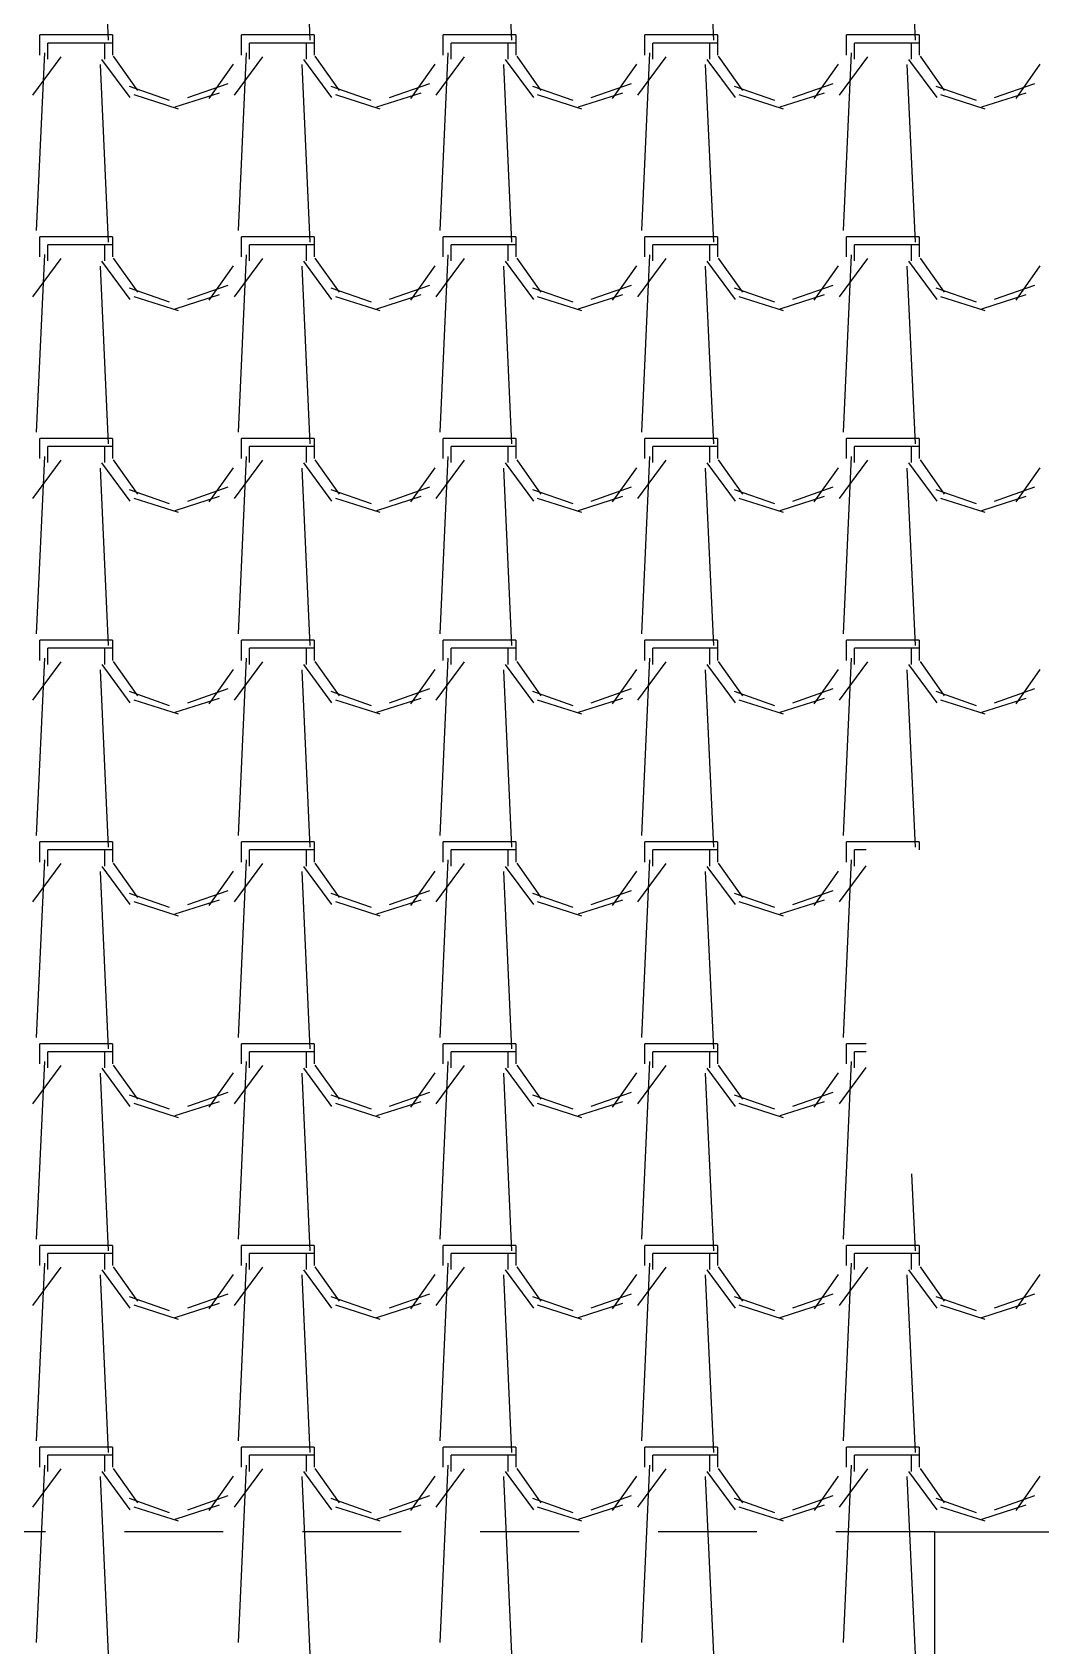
# Model space of a CAD drawing. Header units: millimetres. Extents: x 3923 to 4007, y 744 to 863.
# Drawn here: x 3937.23 to 3938.506, y 846.507 to 848.548 of the extents above; entities that cross this region are included whole.
import ezdxf

# ---------------------------------------------------------------- set-up
doc = ezdxf.new("R2010")
doc.units = ezdxf.units.MM
doc.linetypes.add('HIDDEN2', pattern=[0.1875, 0.125, -0.0625])
doc.layers.add('-HIDRO', color=8, linetype='Continuous')

msp = doc.modelspace()

# ---------------------------------------------------------------- linework, layer by layer
at = {"layer": '-HIDRO', "linetype": 'Continuous'}
for p, q in [((3937.3157, 848.762), (3937.3259, 848.5375)), ((3937.5709, 848.762), (3937.5811, 848.5375)), ((3937.826, 848.762), (3937.8362, 848.5375)), ((3938.0812, 848.762), (3938.0914, 848.5375)), ((3938.3363, 848.762), (3938.3465, 848.5375)), ((3937.321, 848.5442), (3937.2393, 848.5442)), ((3937.2393, 848.5187), (3937.2393, 848.5442)), ((3937.3312, 848.5442), (3937.321, 848.5442)), ((3937.3312, 848.5442), (3937.3312, 848.5187)), ((3937.5761, 848.5442), (3937.4945, 848.5442)), ((3937.4945, 848.5187), (3937.4945, 848.5442)), ((3937.5863, 848.5442), (3937.5761, 848.5442)), ((3937.5863, 848.5442), (3937.5863, 848.5187)), ((3937.8313, 848.5442), (3937.7496, 848.5442)), ((3937.7496, 848.5187), (3937.7496, 848.5442)), ((3937.8415, 848.5442), (3937.8313, 848.5442)), ((3937.8415, 848.5442), (3937.8415, 848.5187)), ((3938.0864, 848.5442), (3938.0048, 848.5442)), ((3938.0048, 848.5187), (3938.0048, 848.5442)), ((3938.0966, 848.5442), (3938.0864, 848.5442)), ((3938.0966, 848.5442), (3938.0966, 848.5187)), ((3938.3416, 848.5442), (3938.2599, 848.5442)), ((3938.2599, 848.5187), (3938.2599, 848.5442)), ((3938.3518, 848.5442), (3938.3416, 848.5442)), ((3938.3518, 848.5442), (3938.3518, 848.5187)), ((3937.321, 848.534), (3937.2495, 848.534)), ((3937.2495, 848.5136), (3937.2495, 848.534)), ((3937.321, 848.534), (3937.321, 848.5136)), ((3937.3312, 848.534), (3937.321, 848.534)), ((3937.5761, 848.534), (3937.5047, 848.534)), ((3937.5047, 848.5136), (3937.5047, 848.534)), ((3937.5761, 848.534), (3937.5761, 848.5136)), ((3937.5863, 848.534), (3937.5761, 848.534)), ((3937.8313, 848.534), (3937.7598, 848.534)), ((3937.7598, 848.5136), (3937.7598, 848.534)), ((3937.8313, 848.534), (3937.8313, 848.5136)), ((3937.8415, 848.534), (3937.8313, 848.534)), ((3938.0864, 848.534), (3938.015, 848.534)), ((3938.015, 848.5136), (3938.015, 848.534)), ((3938.0864, 848.534), (3938.0864, 848.5136)), ((3938.0966, 848.534), (3938.0864, 848.534)), ((3938.3416, 848.534), (3938.2701, 848.534)), ((3938.2701, 848.5136), (3938.2701, 848.534)), ((3938.3416, 848.534), (3938.3416, 848.5136)), ((3938.3518, 848.534), (3938.3416, 848.534)), ((3937.2305, 848.4682), (3937.2662, 848.5167)), ((3937.2451, 848.5215), (3937.2349, 848.297)), ((3937.3157, 848.5068), (3937.3259, 848.2823)), ((3937.3176, 848.5133), (3937.3534, 848.4649)), ((3937.3323, 848.5172), (3937.3629, 848.4738)), ((3937.4537, 848.4639), (3937.4843, 848.5072)), ((3937.4856, 848.4682), (3937.5213, 848.5167)), ((3937.5003, 848.5215), (3937.4901, 848.297)), ((3937.5709, 848.5068), (3937.5811, 848.2823)), ((3937.5728, 848.5133), (3937.6085, 848.4649)), ((3937.5874, 848.5172), (3937.6181, 848.4738)), ((3937.7088, 848.4639), (3937.7395, 848.5072)), ((3937.7408, 848.4682), (3937.7765, 848.5167)), ((3937.7554, 848.5215), (3937.7452, 848.297)), ((3937.826, 848.5068), (3937.8362, 848.2823)), ((3937.8279, 848.5133), (3937.8637, 848.4649)), ((3937.8426, 848.5172), (3937.8732, 848.4738)), ((3937.964, 848.4639), (3937.9946, 848.5072)), ((3937.9959, 848.4682), (3938.0316, 848.5167)), ((3938.0106, 848.5215), (3938.0004, 848.297)), ((3938.0812, 848.5068), (3938.0914, 848.2823)), ((3938.0831, 848.5133), (3938.1188, 848.4649)), ((3938.0977, 848.5172), (3938.1284, 848.4738)), ((3938.2191, 848.4639), (3938.2498, 848.5072)), ((3938.2511, 848.4682), (3938.2868, 848.5167)), ((3938.2657, 848.5215), (3938.2555, 848.297)), ((3938.3363, 848.5068), (3938.3465, 848.2823)), ((3938.3382, 848.5133), (3938.374, 848.4649)), ((3938.3529, 848.5172), (3938.3835, 848.4738)), ((3938.4743, 848.4639), (3938.5049, 848.5072)), ((3937.3522, 848.4795), (3937.4032, 848.4617)), ((3937.3581, 848.4688), (3937.4143, 848.4509)), ((3937.4105, 848.4532), (3937.4667, 848.471)), ((3937.4266, 848.465), (3937.4776, 848.4829)), ((3937.6073, 848.4795), (3937.6583, 848.4617)), ((3937.6133, 848.4688), (3937.6694, 848.4509)), ((3937.6657, 848.4532), (3937.7218, 848.471)), ((3937.6817, 848.465), (3937.7327, 848.4829)), ((3937.8625, 848.4795), (3937.9135, 848.4617)), ((3937.8684, 848.4688), (3937.9246, 848.4509)), ((3937.9208, 848.4532), (3937.977, 848.471)), ((3937.9369, 848.465), (3937.9879, 848.4829)), ((3938.1176, 848.4795), (3938.1686, 848.4617)), ((3938.1236, 848.4688), (3938.1797, 848.4509)), ((3938.176, 848.4532), (3938.2321, 848.471)), ((3938.192, 848.465), (3938.243, 848.4829)), ((3938.3728, 848.4795), (3938.4238, 848.4617)), ((3938.3787, 848.4688), (3938.4349, 848.4509)), ((3938.4311, 848.4532), (3938.4873, 848.471)), ((3938.4472, 848.465), (3938.4982, 848.4829)), ((3937.321, 848.289), (3937.2393, 848.289)), ((3937.2393, 848.2635), (3937.2393, 848.289)), ((3937.3312, 848.289), (3937.321, 848.289)), ((3937.3312, 848.289), (3937.3312, 848.2635)), ((3937.5761, 848.289), (3937.4945, 848.289)), ((3937.4945, 848.2635), (3937.4945, 848.289)), ((3937.5863, 848.289), (3937.5761, 848.289)), ((3937.5863, 848.289), (3937.5863, 848.2635)), ((3937.8313, 848.289), (3937.7496, 848.289)), ((3937.7496, 848.2635), (3937.7496, 848.289)), ((3937.8415, 848.289), (3937.8313, 848.289)), ((3937.8415, 848.289), (3937.8415, 848.2635)), ((3938.0864, 848.289), (3938.0048, 848.289)), ((3938.0048, 848.2635), (3938.0048, 848.289)), ((3938.0966, 848.289), (3938.0864, 848.289)), ((3938.0966, 848.289), (3938.0966, 848.2635)), ((3938.3416, 848.289), (3938.2599, 848.289)), ((3938.2599, 848.2635), (3938.2599, 848.289)), ((3938.3518, 848.289), (3938.3416, 848.289)), ((3938.3518, 848.289), (3938.3518, 848.2635)), ((3937.2305, 848.2131), (3937.2662, 848.2616)), ((3937.2451, 848.2664), (3937.2349, 848.0418)), ((3937.321, 848.2788), (3937.2495, 848.2788)), ((3937.2495, 848.2584), (3937.2495, 848.2788)), ((3937.321, 848.2788), (3937.321, 848.2584)), ((3937.3312, 848.2788), (3937.321, 848.2788)), ((3937.3323, 848.262), (3937.3629, 848.2187)), ((3937.4856, 848.2131), (3937.5213, 848.2616)), ((3937.5003, 848.2663), (3937.4901, 848.0418)), ((3937.5761, 848.2788), (3937.5047, 848.2788)), ((3937.5047, 848.2584), (3937.5047, 848.2788)), ((3937.5761, 848.2788), (3937.5761, 848.2584)), ((3937.5863, 848.2788), (3937.5761, 848.2788)), ((3937.5874, 848.262), (3937.6181, 848.2187)), ((3937.7408, 848.2131), (3937.7765, 848.2616)), ((3937.7554, 848.2663), (3937.7452, 848.0418)), ((3937.8313, 848.2788), (3937.7598, 848.2788)), ((3937.7598, 848.2584), (3937.7598, 848.2788)), ((3937.8313, 848.2788), (3937.8313, 848.2584)), ((3937.8415, 848.2788), (3937.8313, 848.2788)), ((3937.8426, 848.262), (3937.8732, 848.2187)), ((3937.9959, 848.2131), (3938.0316, 848.2616)), ((3938.0106, 848.2663), (3938.0004, 848.0418)), ((3938.0864, 848.2788), (3938.015, 848.2788)), ((3938.015, 848.2584), (3938.015, 848.2788)), ((3938.0864, 848.2788), (3938.0864, 848.2584)), ((3938.0966, 848.2788), (3938.0864, 848.2788)), ((3938.0977, 848.262), (3938.1284, 848.2187)), ((3938.2511, 848.2131), (3938.2868, 848.2616)), ((3938.2657, 848.2663), (3938.2555, 848.0418)), ((3938.3416, 848.2788), (3938.2701, 848.2788)), ((3938.2701, 848.2584), (3938.2701, 848.2788)), ((3938.3416, 848.2788), (3938.3416, 848.2584)), ((3938.3518, 848.2788), (3938.3416, 848.2788)), ((3938.3529, 848.262), (3938.3835, 848.2187)), ((3937.3157, 848.2517), (3937.3259, 848.0272)), ((3937.3176, 848.2582), (3937.3534, 848.2097)), ((3937.4537, 848.2087), (3937.4843, 848.2521)), ((3937.5709, 848.2517), (3937.5811, 848.0272)), ((3937.5728, 848.2582), (3937.6085, 848.2097)), ((3937.7088, 848.2087), (3937.7395, 848.2521)), ((3937.826, 848.2517), (3937.8362, 848.0272)), ((3937.8279, 848.2582), (3937.8637, 848.2097)), ((3937.964, 848.2087), (3937.9946, 848.2521)), ((3938.0812, 848.2517), (3938.0914, 848.0272)), ((3938.0831, 848.2582), (3938.1188, 848.2097)), ((3938.2191, 848.2087), (3938.2498, 848.2521)), ((3938.3363, 848.2517), (3938.3465, 848.0272)), ((3938.3382, 848.2582), (3938.374, 848.2097)), ((3938.4743, 848.2087), (3938.5049, 848.2521)), ((3937.3522, 848.2244), (3937.4032, 848.2065)), ((3937.4266, 848.2099), (3937.4776, 848.2278)), ((3937.6073, 848.2244), (3937.6584, 848.2065)), ((3937.6817, 848.2099), (3937.7327, 848.2278)), ((3937.8625, 848.2244), (3937.9135, 848.2065)), ((3937.9369, 848.2099), (3937.9879, 848.2278)), ((3938.1176, 848.2244), (3938.1686, 848.2065)), ((3938.192, 848.2099), (3938.243, 848.2278)), ((3938.3728, 848.2244), (3938.4238, 848.2065)), ((3938.4472, 848.2099), (3938.4982, 848.2278)), ((3937.3581, 848.2136), (3937.4143, 848.1958)), ((3937.4105, 848.198), (3937.4667, 848.2159)), ((3937.6133, 848.2136), (3937.6694, 848.1958)), ((3937.6657, 848.198), (3937.7218, 848.2159)), ((3937.8684, 848.2136), (3937.9246, 848.1958)), ((3937.9208, 848.198), (3937.977, 848.2159)), ((3938.1236, 848.2136), (3938.1797, 848.1958)), ((3938.176, 848.198), (3938.2321, 848.2159)), ((3938.3787, 848.2136), (3938.4349, 848.1958)), ((3938.4311, 848.198), (3938.4873, 848.2159)), ((3937.321, 848.0339), (3937.2393, 848.0339)), ((3937.2393, 848.0084), (3937.2393, 848.0339)), ((3937.321, 848.0237), (3937.2495, 848.0237)), ((3937.2495, 848.0033), (3937.2495, 848.0237)), ((3937.3312, 848.0339), (3937.321, 848.0339)), ((3937.321, 848.0237), (3937.321, 848.0033)), ((3937.3312, 848.0237), (3937.321, 848.0237)), ((3937.3312, 848.0339), (3937.3312, 848.0084)), ((3937.5761, 848.0339), (3937.4945, 848.0339)), ((3937.4945, 848.0084), (3937.4945, 848.0339)), ((3937.5761, 848.0237), (3937.5047, 848.0237)), ((3937.5047, 848.0033), (3937.5047, 848.0237)), ((3937.5863, 848.0339), (3937.5761, 848.0339)), ((3937.5761, 848.0237), (3937.5761, 848.0033)), ((3937.5863, 848.0237), (3937.5761, 848.0237)), ((3937.5863, 848.0339), (3937.5863, 848.0084)), ((3937.8313, 848.0339), (3937.7496, 848.0339)), ((3937.7496, 848.0084), (3937.7496, 848.0339)), ((3937.8313, 848.0237), (3937.7598, 848.0237)), ((3937.7598, 848.0033), (3937.7598, 848.0237)), ((3937.8415, 848.0339), (3937.8313, 848.0339)), ((3937.8313, 848.0237), (3937.8313, 848.0033)), ((3937.8415, 848.0237), (3937.8313, 848.0237)), ((3937.8415, 848.0339), (3937.8415, 848.0084)), ((3938.0864, 848.0339), (3938.0048, 848.0339)), ((3938.0048, 848.0084), (3938.0048, 848.0339)), ((3938.0864, 848.0237), (3938.015, 848.0237)), ((3938.015, 848.0033), (3938.015, 848.0237)), ((3938.0966, 848.0339), (3938.0864, 848.0339)), ((3938.0864, 848.0237), (3938.0864, 848.0033)), ((3938.0966, 848.0237), (3938.0864, 848.0237)), ((3938.0966, 848.0339), (3938.0966, 848.0084)), ((3938.3416, 848.0339), (3938.2599, 848.0339)), ((3938.2599, 848.0084), (3938.2599, 848.0339)), ((3938.3416, 848.0237), (3938.2701, 848.0237)), ((3938.2701, 848.0033), (3938.2701, 848.0237)), ((3938.3518, 848.0339), (3938.3416, 848.0339)), ((3938.3416, 848.0237), (3938.3416, 848.0033)), ((3938.3518, 848.0237), (3938.3416, 848.0237)), ((3938.3518, 848.0339), (3938.3518, 848.0084)), ((3937.2305, 847.9579), (3937.2662, 848.0064)), ((3937.2451, 848.0112), (3937.2349, 847.7867)), ((3937.3157, 847.9965), (3937.3259, 847.772)), ((3937.3176, 848.003), (3937.3534, 847.9546)), ((3937.3323, 848.0069), (3937.3629, 847.9635)), ((3937.4537, 847.9536), (3937.4843, 847.9969)), ((3937.4856, 847.9579), (3937.5213, 848.0064)), ((3937.5003, 848.0112), (3937.4901, 847.7867)), ((3937.5709, 847.9965), (3937.5811, 847.772)), ((3937.5728, 848.003), (3937.6085, 847.9546)), ((3937.5874, 848.0069), (3937.6181, 847.9635)), ((3937.7088, 847.9536), (3937.7395, 847.9969)), ((3937.7408, 847.9579), (3937.7765, 848.0064)), ((3937.7554, 848.0112), (3937.7452, 847.7867)), ((3937.826, 847.9965), (3937.8362, 847.772)), ((3937.8279, 848.003), (3937.8637, 847.9546)), ((3937.8426, 848.0069), (3937.8732, 847.9635)), ((3937.964, 847.9536), (3937.9946, 847.9969)), ((3937.9959, 847.9579), (3938.0316, 848.0064)), ((3938.0106, 848.0112), (3938.0004, 847.7867)), ((3938.0812, 847.9965), (3938.0914, 847.772)), ((3938.0831, 848.003), (3938.1188, 847.9546)), ((3938.0977, 848.0069), (3938.1284, 847.9635)), ((3938.2191, 847.9536), (3938.2498, 847.9969)), ((3938.2511, 847.9579), (3938.2868, 848.0064)), ((3938.2657, 848.0112), (3938.2555, 847.7867)), ((3938.3363, 847.9965), (3938.3465, 847.772)), ((3938.3382, 848.003), (3938.374, 847.9546)), ((3938.3529, 848.0069), (3938.3835, 847.9635)), ((3938.4743, 847.9536), (3938.5049, 847.9969)), ((3937.3522, 847.9692), (3937.4032, 847.9514)), ((3937.3581, 847.9585), (3937.4143, 847.9406)), ((3937.4105, 847.9429), (3937.4667, 847.9607)), ((3937.4266, 847.9547), (3937.4776, 847.9726)), ((3937.6073, 847.9692), (3937.6584, 847.9514)), ((3937.6133, 847.9585), (3937.6694, 847.9406)), ((3937.6657, 847.9429), (3937.7218, 847.9607)), ((3937.6817, 847.9547), (3937.7327, 847.9726)), ((3937.8625, 847.9692), (3937.9135, 847.9514)), ((3937.8684, 847.9585), (3937.9246, 847.9406)), ((3937.9208, 847.9429), (3937.977, 847.9607)), ((3937.9369, 847.9547), (3937.9879, 847.9726)), ((3938.1176, 847.9692), (3938.1687, 847.9514)), ((3938.1236, 847.9585), (3938.1797, 847.9406)), ((3938.176, 847.9429), (3938.2321, 847.9607)), ((3938.192, 847.9547), (3938.243, 847.9726)), ((3938.3728, 847.9692), (3938.4238, 847.9514)), ((3938.3787, 847.9585), (3938.4349, 847.9406)), ((3938.4311, 847.9429), (3938.4873, 847.9607)), ((3938.4471, 847.9547), (3938.4982, 847.9726)), ((3937.321, 847.7787), (3937.2393, 847.7787)), ((3937.2393, 847.7532), (3937.2393, 847.7787)), ((3937.3312, 847.7787), (3937.321, 847.7787)), ((3937.3312, 847.7787), (3937.3312, 847.7532)), ((3937.5761, 847.7787), (3937.4945, 847.7787)), ((3937.4945, 847.7532), (3937.4945, 847.7787)), ((3937.5863, 847.7787), (3937.5761, 847.7787)), ((3937.5863, 847.7787), (3937.5863, 847.7532)), ((3937.8313, 847.7787), (3937.7496, 847.7787)), ((3937.7496, 847.7532), (3937.7496, 847.7787)), ((3937.8415, 847.7787), (3937.8313, 847.7787)), ((3937.8415, 847.7787), (3937.8415, 847.7532)), ((3938.0864, 847.7787), (3938.0048, 847.7787)), ((3938.0048, 847.7532), (3938.0048, 847.7787)), ((3938.0966, 847.7787), (3938.0864, 847.7787)), ((3938.0966, 847.7787), (3938.0966, 847.7532)), ((3938.3416, 847.7787), (3938.2599, 847.7787)), ((3938.2599, 847.7532), (3938.2599, 847.7787)), ((3938.3518, 847.7787), (3938.3416, 847.7787)), ((3938.3518, 847.7787), (3938.3518, 847.7532)), ((3937.2305, 847.7028), (3937.2662, 847.7513)), ((3937.2451, 847.7561), (3937.2349, 847.5315)), ((3937.321, 847.7685), (3937.2495, 847.7685)), ((3937.2495, 847.7481), (3937.2495, 847.7685)), ((3937.321, 847.7685), (3937.321, 847.7481)), ((3937.3312, 847.7685), (3937.321, 847.7685)), ((3937.3323, 847.7517), (3937.3629, 847.7084)), ((3937.4856, 847.7028), (3937.5213, 847.7513)), ((3937.5003, 847.756), (3937.4901, 847.5315)), ((3937.5761, 847.7685), (3937.5047, 847.7685)), ((3937.5047, 847.7481), (3937.5047, 847.7685)), ((3937.5761, 847.7685), (3937.5761, 847.7481)), ((3937.5863, 847.7685), (3937.5761, 847.7685)), ((3937.5874, 847.7517), (3937.6181, 847.7084)), ((3937.7408, 847.7028), (3937.7765, 847.7513)), ((3937.7554, 847.756), (3937.7452, 847.5315)), ((3937.8313, 847.7685), (3937.7598, 847.7685)), ((3937.7598, 847.7481), (3937.7598, 847.7685)), ((3937.8313, 847.7685), (3937.8313, 847.7481)), ((3937.8415, 847.7685), (3937.8313, 847.7685)), ((3937.8426, 847.7517), (3937.8732, 847.7084)), ((3937.9959, 847.7028), (3938.0316, 847.7513)), ((3938.0106, 847.756), (3938.0004, 847.5315)), ((3938.0864, 847.7685), (3938.015, 847.7685)), ((3938.015, 847.7481), (3938.015, 847.7685)), ((3938.0864, 847.7685), (3938.0864, 847.7481)), ((3938.0966, 847.7685), (3938.0864, 847.7685)), ((3938.0977, 847.7517), (3938.1284, 847.7084)), ((3938.2511, 847.7028), (3938.2868, 847.7513)), ((3938.2657, 847.756), (3938.2555, 847.5315)), ((3938.3416, 847.7685), (3938.2701, 847.7685)), ((3938.2701, 847.7481), (3938.2701, 847.7685)), ((3938.3416, 847.7685), (3938.3416, 847.7481)), ((3938.3518, 847.7685), (3938.3416, 847.7685)), ((3938.3529, 847.7517), (3938.3835, 847.7084)), ((3937.3157, 847.7414), (3937.3259, 847.5169)), ((3937.3177, 847.7479), (3937.3534, 847.6994)), ((3937.4537, 847.6984), (3937.4843, 847.7418)), ((3937.5709, 847.7414), (3937.5811, 847.5169)), ((3937.5728, 847.7479), (3937.6085, 847.6994)), ((3937.7088, 847.6984), (3937.7395, 847.7418)), ((3937.826, 847.7414), (3937.8362, 847.5169)), ((3937.8279, 847.7479), (3937.8637, 847.6994)), ((3937.964, 847.6984), (3937.9946, 847.7418)), ((3938.0812, 847.7414), (3938.0914, 847.5169)), ((3938.0831, 847.7479), (3938.1188, 847.6994)), ((3938.2191, 847.6984), (3938.2498, 847.7418)), ((3938.3363, 847.7414), (3938.3465, 847.5169)), ((3938.3382, 847.7479), (3938.374, 847.6994)), ((3938.4743, 847.6984), (3938.5049, 847.7418)), ((3937.3522, 847.7141), (3937.4032, 847.6962)), ((3937.4266, 847.6996), (3937.4776, 847.7175)), ((3937.6073, 847.7141), (3937.6584, 847.6962)), ((3937.6817, 847.6996), (3937.7327, 847.7175)), ((3937.8625, 847.7141), (3937.9135, 847.6962)), ((3937.9368, 847.6996), (3937.9879, 847.7175)), ((3938.1176, 847.7141), (3938.1687, 847.6962)), ((3938.192, 847.6996), (3938.243, 847.7175)), ((3938.3728, 847.7141), (3938.4238, 847.6962)), ((3938.4471, 847.6996), (3938.4982, 847.7175)), ((3937.3581, 847.7033), (3937.4143, 847.6855)), ((3937.4105, 847.6877), (3937.4667, 847.7056)), ((3937.6133, 847.7033), (3937.6694, 847.6855)), ((3937.6657, 847.6877), (3937.7218, 847.7056)), ((3937.8684, 847.7033), (3937.9246, 847.6855)), ((3937.9208, 847.6877), (3937.977, 847.7056)), ((3938.1236, 847.7033), (3938.1797, 847.6855)), ((3938.176, 847.6877), (3938.2321, 847.7056)), ((3938.3787, 847.7033), (3938.4349, 847.6855)), ((3938.4311, 847.6877), (3938.4873, 847.7056)), ((3937.321, 847.5236), (3937.2393, 847.5236)), ((3937.2393, 847.4981), (3937.2393, 847.5236)), ((3937.321, 847.5134), (3937.2495, 847.5134)), ((3937.2495, 847.493), (3937.2495, 847.5134)), ((3937.3312, 847.5236), (3937.321, 847.5236)), ((3937.321, 847.5134), (3937.321, 847.493)), ((3937.3312, 847.5134), (3937.321, 847.5134)), ((3937.3312, 847.5236), (3937.3312, 847.4981)), ((3937.5761, 847.5236), (3937.4945, 847.5236)), ((3937.4945, 847.4981), (3937.4945, 847.5236)), ((3937.5761, 847.5134), (3937.5047, 847.5134)), ((3937.5047, 847.493), (3937.5047, 847.5134)), ((3937.5863, 847.5236), (3937.5761, 847.5236)), ((3937.5761, 847.5134), (3937.5761, 847.493)), ((3937.5863, 847.5134), (3937.5761, 847.5134)), ((3937.5863, 847.5236), (3937.5863, 847.4981)), ((3937.8313, 847.5236), (3937.7496, 847.5236)), ((3937.7496, 847.4981), (3937.7496, 847.5236)), ((3937.8313, 847.5134), (3937.7598, 847.5134)), ((3937.7598, 847.493), (3937.7598, 847.5134)), ((3937.8415, 847.5236), (3937.8313, 847.5236)), ((3937.8313, 847.5134), (3937.8313, 847.493)), ((3937.8415, 847.5134), (3937.8313, 847.5134)), ((3937.8415, 847.5236), (3937.8415, 847.4981)), ((3938.0864, 847.5236), (3938.0048, 847.5236)), ((3938.0048, 847.4981), (3938.0048, 847.5236)), ((3938.0864, 847.5134), (3938.015, 847.5134)), ((3938.015, 847.493), (3938.015, 847.5134)), ((3938.0966, 847.5236), (3938.0864, 847.5236)), ((3938.0864, 847.5134), (3938.0864, 847.493)), ((3938.0966, 847.5134), (3938.0864, 847.5134)), ((3938.0966, 847.5236), (3938.0966, 847.4981)), ((3938.3416, 847.5236), (3938.2599, 847.5236)), ((3938.2599, 847.4981), (3938.2599, 847.5236)), ((3938.2846, 847.5134), (3938.2701, 847.5134)), ((3938.2701, 847.493), (3938.2701, 847.5134)), ((3938.3518, 847.5236), (3938.3416, 847.5236)), ((3938.3518, 847.5236), (3938.3518, 847.5134)), ((3937.2305, 847.4476), (3937.2662, 847.4961)), ((3937.2451, 847.5009), (3937.2349, 847.2764)), ((3937.3157, 847.4862), (3937.3259, 847.2617)), ((3937.3177, 847.4927), (3937.3534, 847.4443)), ((3937.3323, 847.4966), (3937.3629, 847.4532)), ((3937.4537, 847.4433), (3937.4843, 847.4866)), ((3937.4856, 847.4476), (3937.5213, 847.4961)), ((3937.5003, 847.5009), (3937.4901, 847.2764)), ((3937.5709, 847.4862), (3937.5811, 847.2617)), ((3937.5728, 847.4927), (3937.6085, 847.4443)), ((3937.5874, 847.4966), (3937.6181, 847.4532)), ((3937.7088, 847.4433), (3937.7395, 847.4866)), ((3937.7408, 847.4476), (3937.7765, 847.4961)), ((3937.7554, 847.5009), (3937.7452, 847.2764)), ((3937.826, 847.4862), (3937.8362, 847.2617)), ((3937.8279, 847.4927), (3937.8637, 847.4443)), ((3937.8426, 847.4966), (3937.8732, 847.4532)), ((3937.964, 847.4433), (3937.9946, 847.4866)), ((3937.9959, 847.4476), (3938.0316, 847.4961)), ((3938.0106, 847.5009), (3938.0004, 847.2764)), ((3938.0812, 847.4862), (3938.0914, 847.2617)), ((3938.0831, 847.4927), (3938.1188, 847.4443)), ((3938.0977, 847.4966), (3938.1284, 847.4532)), ((3938.2191, 847.4433), (3938.2498, 847.4866)), ((3938.2511, 847.4476), (3938.2846, 847.4932)), ((3938.2657, 847.5009), (3938.2555, 847.2764)), ((3937.3522, 847.4589), (3937.4032, 847.4411)), ((3937.3581, 847.4482), (3937.4143, 847.4303)), ((3937.4105, 847.4326), (3937.4667, 847.4504)), ((3937.4265, 847.4444), (3937.4776, 847.4623)), ((3937.6073, 847.4589), (3937.6584, 847.4411)), ((3937.6133, 847.4482), (3937.6694, 847.4303)), ((3937.6657, 847.4326), (3937.7218, 847.4504)), ((3937.6817, 847.4444), (3937.7327, 847.4623)), ((3937.8625, 847.4589), (3937.9135, 847.4411)), ((3937.8684, 847.4482), (3937.9246, 847.4303)), ((3937.9208, 847.4326), (3937.977, 847.4504)), ((3937.9368, 847.4444), (3937.9879, 847.4623)), ((3938.1176, 847.4589), (3938.1687, 847.4411)), ((3938.1236, 847.4482), (3938.1797, 847.4303)), ((3938.176, 847.4326), (3938.2321, 847.4504)), ((3938.192, 847.4444), (3938.243, 847.4623)), ((3937.321, 847.2684), (3937.2393, 847.2684)), ((3937.2393, 847.2429), (3937.2393, 847.2684)), ((3937.3312, 847.2684), (3937.321, 847.2684)), ((3937.3312, 847.2684), (3937.3312, 847.2429)), ((3937.5761, 847.2684), (3937.4945, 847.2684)), ((3937.4945, 847.2429), (3937.4945, 847.2684)), ((3937.5863, 847.2684), (3937.5761, 847.2684)), ((3937.5863, 847.2684), (3937.5863, 847.2429)), ((3937.8313, 847.2684), (3937.7496, 847.2684)), ((3937.7496, 847.2429), (3937.7496, 847.2684)), ((3937.8415, 847.2684), (3937.8313, 847.2684)), ((3937.8415, 847.2684), (3937.8415, 847.2429)), ((3938.0864, 847.2684), (3938.0048, 847.2684)), ((3938.0048, 847.2429), (3938.0048, 847.2684)), ((3938.0966, 847.2684), (3938.0864, 847.2684)), ((3938.0966, 847.2684), (3938.0966, 847.2429)), ((3938.2846, 847.2684), (3938.2599, 847.2684)), ((3938.2599, 847.2429), (3938.2599, 847.2684)), ((3937.2305, 847.1925), (3937.2662, 847.241)), ((3937.2451, 847.2457), (3937.2349, 847.0212)), ((3937.321, 847.2582), (3937.2495, 847.2582)), ((3937.2495, 847.2378), (3937.2495, 847.2582)), ((3937.321, 847.2582), (3937.321, 847.2378)), ((3937.3312, 847.2582), (3937.321, 847.2582)), ((3937.3323, 847.2414), (3937.3629, 847.1981)), ((3937.4856, 847.1925), (3937.5213, 847.241)), ((3937.5003, 847.2457), (3937.4901, 847.0212)), ((3937.5761, 847.2582), (3937.5047, 847.2582)), ((3937.5047, 847.2378), (3937.5047, 847.2582)), ((3937.5761, 847.2582), (3937.5761, 847.2378)), ((3937.5863, 847.2582), (3937.5761, 847.2582)), ((3937.5874, 847.2414), (3937.6181, 847.1981)), ((3937.7408, 847.1925), (3937.7765, 847.241)), ((3937.7554, 847.2457), (3937.7452, 847.0212)), ((3937.8313, 847.2582), (3937.7598, 847.2582)), ((3937.7598, 847.2378), (3937.7598, 847.2582)), ((3937.8313, 847.2582), (3937.8313, 847.2378)), ((3937.8415, 847.2582), (3937.8313, 847.2582)), ((3937.8426, 847.2414), (3937.8732, 847.1981)), ((3937.9959, 847.1925), (3938.0316, 847.241)), ((3938.0106, 847.2457), (3938.0004, 847.0212)), ((3938.0864, 847.2582), (3938.015, 847.2582)), ((3938.015, 847.2378), (3938.015, 847.2582)), ((3938.0864, 847.2582), (3938.0864, 847.2378)), ((3938.0966, 847.2582), (3938.0864, 847.2582)), ((3938.0977, 847.2414), (3938.1284, 847.1981)), ((3938.2657, 847.2457), (3938.2555, 847.0212)), ((3938.2846, 847.2582), (3938.2701, 847.2582)), ((3938.2701, 847.2378), (3938.2701, 847.2582)), ((3937.3157, 847.2311), (3937.3259, 847.0066)), ((3937.3177, 847.2376), (3937.3534, 847.1891)), ((3937.4537, 847.1881), (3937.4843, 847.2315)), ((3937.5709, 847.2311), (3937.5811, 847.0066)), ((3937.5728, 847.2376), (3937.6085, 847.1891)), ((3937.7088, 847.1881), (3937.7395, 847.2315)), ((3937.826, 847.2311), (3937.8362, 847.0066)), ((3937.8279, 847.2376), (3937.8637, 847.1891)), ((3937.964, 847.1881), (3937.9946, 847.2315)), ((3938.0812, 847.2311), (3938.0914, 847.0066)), ((3938.0831, 847.2376), (3938.1188, 847.1891)), ((3938.2191, 847.1881), (3938.2498, 847.2315)), ((3938.2511, 847.1925), (3938.2846, 847.2381)), ((3937.3522, 847.2038), (3937.4032, 847.1859)), ((3937.4265, 847.1893), (3937.4776, 847.2072)), ((3937.6073, 847.2038), (3937.6584, 847.1859)), ((3937.6817, 847.1893), (3937.7327, 847.2072)), ((3937.8625, 847.2038), (3937.9135, 847.1859)), ((3937.9368, 847.1893), (3937.9879, 847.2072)), ((3938.1176, 847.2038), (3938.1687, 847.1859)), ((3938.192, 847.1893), (3938.243, 847.2072)), ((3937.3581, 847.193), (3937.4143, 847.1751)), ((3937.4105, 847.1774), (3937.4667, 847.1953)), ((3937.6133, 847.193), (3937.6694, 847.1751)), ((3937.6657, 847.1774), (3937.7218, 847.1953)), ((3937.8684, 847.193), (3937.9246, 847.1751)), ((3937.9208, 847.1774), (3937.977, 847.1953)), ((3938.1236, 847.193), (3938.1797, 847.1751)), ((3938.176, 847.1774), (3938.2321, 847.1953)), ((3938.3421, 847.1038), (3938.3465, 847.0066)), ((3937.321, 847.0133), (3937.2393, 847.0133)), ((3937.2393, 846.9878), (3937.2393, 847.0133)), ((3937.321, 847.0031), (3937.2495, 847.0031)), ((3937.2495, 846.9827), (3937.2495, 847.0031)), ((3937.3312, 847.0133), (3937.321, 847.0133)), ((3937.321, 847.0031), (3937.321, 846.9827)), ((3937.3312, 847.0031), (3937.321, 847.0031)), ((3937.3312, 847.0133), (3937.3312, 846.9878)), ((3937.5761, 847.0133), (3937.4945, 847.0133)), ((3937.4945, 846.9878), (3937.4945, 847.0133)), ((3937.5761, 847.0031), (3937.5047, 847.0031)), ((3937.5047, 846.9827), (3937.5047, 847.0031)), ((3937.5863, 847.0133), (3937.5761, 847.0133)), ((3937.5761, 847.0031), (3937.5761, 846.9827)), ((3937.5863, 847.0031), (3937.5761, 847.0031)), ((3937.5863, 847.0133), (3937.5863, 846.9878)), ((3937.8313, 847.0133), (3937.7496, 847.0133)), ((3937.7496, 846.9878), (3937.7496, 847.0133)), ((3937.8313, 847.0031), (3937.7598, 847.0031)), ((3937.7598, 846.9827), (3937.7598, 847.0031)), ((3937.8415, 847.0133), (3937.8313, 847.0133)), ((3937.8313, 847.0031), (3937.8313, 846.9827)), ((3937.8415, 847.0031), (3937.8313, 847.0031)), ((3937.8415, 847.0133), (3937.8415, 846.9878)), ((3938.0864, 847.0133), (3938.0048, 847.0133)), ((3938.0048, 846.9878), (3938.0048, 847.0133)), ((3938.0864, 847.0031), (3938.015, 847.0031)), ((3938.015, 846.9827), (3938.015, 847.0031)), ((3938.0966, 847.0133), (3938.0864, 847.0133)), ((3938.0864, 847.0031), (3938.0864, 846.9827)), ((3938.0966, 847.0031), (3938.0864, 847.0031)), ((3938.0966, 847.0133), (3938.0966, 846.9878)), ((3938.3416, 847.0133), (3938.2599, 847.0133)), ((3938.2599, 846.9878), (3938.2599, 847.0133)), ((3938.3416, 847.0031), (3938.2701, 847.0031)), ((3938.2701, 846.9827), (3938.2701, 847.0031)), ((3938.3518, 847.0133), (3938.3416, 847.0133)), ((3938.3416, 847.0031), (3938.3416, 846.9827)), ((3938.3518, 847.0031), (3938.3416, 847.0031)), ((3938.3518, 847.0133), (3938.3518, 846.9878)), ((3937.2305, 846.9373), (3937.2662, 846.9858)), ((3937.2451, 846.9906), (3937.2349, 846.7661)), ((3937.3157, 846.9759), (3937.3259, 846.7514)), ((3937.3177, 846.9824), (3937.3534, 846.934)), ((3937.3323, 846.9863), (3937.3629, 846.9429)), ((3937.4537, 846.933), (3937.4843, 846.9763)), ((3937.4856, 846.9373), (3937.5213, 846.9858)), ((3937.5003, 846.9906), (3937.4901, 846.7661)), ((3937.5709, 846.9759), (3937.5811, 846.7514)), ((3937.5728, 846.9824), (3937.6085, 846.934)), ((3937.5874, 846.9863), (3937.6181, 846.9429)), ((3937.7088, 846.933), (3937.7395, 846.9763)), ((3937.7408, 846.9373), (3937.7765, 846.9858)), ((3937.7554, 846.9906), (3937.7452, 846.7661)), ((3937.826, 846.9759), (3937.8362, 846.7514)), ((3937.828, 846.9824), (3937.8637, 846.934)), ((3937.8426, 846.9863), (3937.8732, 846.9429)), ((3937.964, 846.933), (3937.9946, 846.9763)), ((3937.9959, 846.9373), (3938.0316, 846.9858)), ((3938.0106, 846.9906), (3938.0004, 846.7661)), ((3938.0812, 846.9759), (3938.0914, 846.7514)), ((3938.0831, 846.9824), (3938.1188, 846.934)), ((3938.0977, 846.9863), (3938.1284, 846.9429)), ((3938.2192, 846.933), (3938.2498, 846.9764)), ((3938.251, 846.9373), (3938.2868, 846.9858)), ((3938.2657, 846.9906), (3938.2555, 846.7661)), ((3938.3363, 846.9759), (3938.3465, 846.7514)), ((3938.3382, 846.9824), (3938.374, 846.934)), ((3938.3529, 846.9863), (3938.3835, 846.9429)), ((3938.4743, 846.933), (3938.5049, 846.9764)), ((3937.3522, 846.9486), (3937.4032, 846.9308)), ((3937.3581, 846.9379), (3937.4143, 846.92)), ((3937.4105, 846.9222), (3937.4667, 846.9401)), ((3937.4265, 846.9341), (3937.4776, 846.952)), ((3937.6073, 846.9486), (3937.6584, 846.9308)), ((3937.6133, 846.9379), (3937.6694, 846.92)), ((3937.6657, 846.9222), (3937.7218, 846.9401)), ((3937.6817, 846.9341), (3937.7327, 846.952)), ((3937.8625, 846.9486), (3937.9135, 846.9308)), ((3937.8684, 846.9379), (3937.9246, 846.92)), ((3937.9208, 846.9222), (3937.977, 846.9401)), ((3937.9368, 846.9341), (3937.9879, 846.952)), ((3938.1176, 846.9486), (3938.1687, 846.9308)), ((3938.1236, 846.9379), (3938.1797, 846.92)), ((3938.176, 846.9222), (3938.2321, 846.9401)), ((3938.192, 846.9341), (3938.243, 846.952)), ((3938.3728, 846.9486), (3938.4238, 846.9308)), ((3938.3787, 846.9379), (3938.4349, 846.92)), ((3938.4311, 846.9222), (3938.4873, 846.9401)), ((3938.4471, 846.9341), (3938.4982, 846.952)), ((3937.321, 846.7581), (3937.2393, 846.7581)), ((3937.2393, 846.7326), (3937.2393, 846.7581)), ((3937.3312, 846.7581), (3937.321, 846.7581)), ((3937.3312, 846.7581), (3937.3312, 846.7326)), ((3937.5761, 846.7581), (3937.4945, 846.7581)), ((3937.4945, 846.7326), (3937.4945, 846.7581)), ((3937.5863, 846.7581), (3937.5761, 846.7581)), ((3937.5863, 846.7581), (3937.5863, 846.7326)), ((3937.8313, 846.7581), (3937.7496, 846.7581)), ((3937.7496, 846.7326), (3937.7496, 846.7581)), ((3937.8415, 846.7581), (3937.8313, 846.7581)), ((3937.8415, 846.7581), (3937.8415, 846.7326)), ((3938.0864, 846.7581), (3938.0048, 846.7581)), ((3938.0048, 846.7326), (3938.0048, 846.7581)), ((3938.0966, 846.7581), (3938.0864, 846.7581)), ((3938.0966, 846.7581), (3938.0966, 846.7326)), ((3938.3416, 846.7581), (3938.2599, 846.7581)), ((3938.2599, 846.7326), (3938.2599, 846.7581)), ((3938.3518, 846.7581), (3938.3416, 846.7581)), ((3938.3518, 846.7581), (3938.3518, 846.7326)), ((3937.2305, 846.6822), (3937.2662, 846.7307)), ((3937.2451, 846.7354), (3937.2349, 846.5109)), ((3937.321, 846.7479), (3937.2495, 846.7479)), ((3937.2495, 846.7275), (3937.2495, 846.7479)), ((3937.321, 846.7479), (3937.321, 846.7275)), ((3937.3312, 846.7479), (3937.321, 846.7479)), ((3937.3323, 846.7312), (3937.3629, 846.6878)), ((3937.4856, 846.6822), (3937.5213, 846.7307)), ((3937.5003, 846.7354), (3937.4901, 846.5109)), ((3937.5761, 846.7479), (3937.5047, 846.7479)), ((3937.5047, 846.7275), (3937.5047, 846.7479)), ((3937.5761, 846.7479), (3937.5761, 846.7275)), ((3937.5863, 846.7479), (3937.5761, 846.7479)), ((3937.5874, 846.7311), (3937.6181, 846.6878)), ((3937.7408, 846.6822), (3937.7765, 846.7307)), ((3937.7554, 846.7354), (3937.7452, 846.5109)), ((3937.8313, 846.7479), (3937.7598, 846.7479)), ((3937.7598, 846.7275), (3937.7598, 846.7479)), ((3937.8313, 846.7479), (3937.8313, 846.7275)), ((3937.8415, 846.7479), (3937.8313, 846.7479)), ((3937.8426, 846.7311), (3937.8732, 846.6878)), ((3937.9959, 846.6822), (3938.0316, 846.7307)), ((3938.0106, 846.7354), (3938.0004, 846.5109)), ((3938.0864, 846.7479), (3938.015, 846.7479)), ((3938.015, 846.7275), (3938.015, 846.7479)), ((3938.0864, 846.7479), (3938.0864, 846.7275)), ((3938.0966, 846.7479), (3938.0864, 846.7479)), ((3938.0977, 846.7311), (3938.1284, 846.6878)), ((3938.251, 846.6822), (3938.2868, 846.7307)), ((3938.2657, 846.7354), (3938.2555, 846.5109)), ((3938.3416, 846.7479), (3938.2701, 846.7479)), ((3938.2701, 846.7275), (3938.2701, 846.7479)), ((3938.3416, 846.7479), (3938.3416, 846.7275)), ((3938.3518, 846.7479), (3938.3416, 846.7479)), ((3938.3529, 846.7311), (3938.3835, 846.6878)), ((3937.3157, 846.7208), (3937.3259, 846.4963)), ((3937.3177, 846.7273), (3937.3534, 846.6788)), ((3937.4537, 846.6778), (3937.4843, 846.7212)), ((3937.5709, 846.7208), (3937.5811, 846.4963)), ((3937.5728, 846.7273), (3937.6085, 846.6788)), ((3937.7088, 846.6778), (3937.7395, 846.7212)), ((3937.826, 846.7208), (3937.8362, 846.4963)), ((3937.828, 846.7273), (3937.8637, 846.6788)), ((3937.964, 846.6778), (3937.9946, 846.7212)), ((3938.0812, 846.7208), (3938.0914, 846.4963)), ((3938.0831, 846.7273), (3938.1188, 846.6788)), ((3938.2192, 846.6778), (3938.2498, 846.7212)), ((3938.3363, 846.7208), (3938.3465, 846.4963)), ((3938.3382, 846.7273), (3938.374, 846.6788)), ((3938.4743, 846.6778), (3938.5049, 846.7212)), ((3937.3522, 846.6935), (3937.4032, 846.6756)), ((3937.4265, 846.679), (3937.4776, 846.6968)), ((3937.6073, 846.6935), (3937.6584, 846.6756)), ((3937.6817, 846.679), (3937.7327, 846.6968)), ((3937.8625, 846.6935), (3937.9135, 846.6756)), ((3937.9368, 846.679), (3937.9879, 846.6968)), ((3938.1176, 846.6935), (3938.1687, 846.6756)), ((3938.192, 846.679), (3938.243, 846.6968)), ((3938.3728, 846.6935), (3938.4238, 846.6756)), ((3938.4471, 846.679), (3938.4982, 846.6968)), ((3937.3581, 846.6827), (3937.4143, 846.6648)), ((3937.4105, 846.6671), (3937.4667, 846.685)), ((3937.6133, 846.6827), (3937.6694, 846.6648)), ((3937.6657, 846.6671), (3937.7218, 846.685)), ((3937.8684, 846.6827), (3937.9246, 846.6648)), ((3937.9208, 846.6671), (3937.977, 846.685)), ((3938.1236, 846.6827), (3938.1797, 846.6648)), ((3938.176, 846.6671), (3938.2321, 846.685)), ((3938.3787, 846.6827), (3938.4349, 846.6648)), ((3938.4311, 846.6671), (3938.4873, 846.685))]:
    msp.add_line(p, q, dxfattribs=at)
at = {"layer": '-HIDRO', "linetype": 'HIDDEN2'}
msp.add_line((3938.3715, 846.6512), (3936.0752, 846.6512), dxfattribs=at)
at = {"layer": '-HIDRO'}
msp.add_lwpolyline([(3938.3715, 846.6512), (3941.0931, 846.6512), (3941.0931, 842.0585), (3938.3715, 842.0585)], close=True, dxfattribs=at)

doc.saveas('drawing.dxf')
